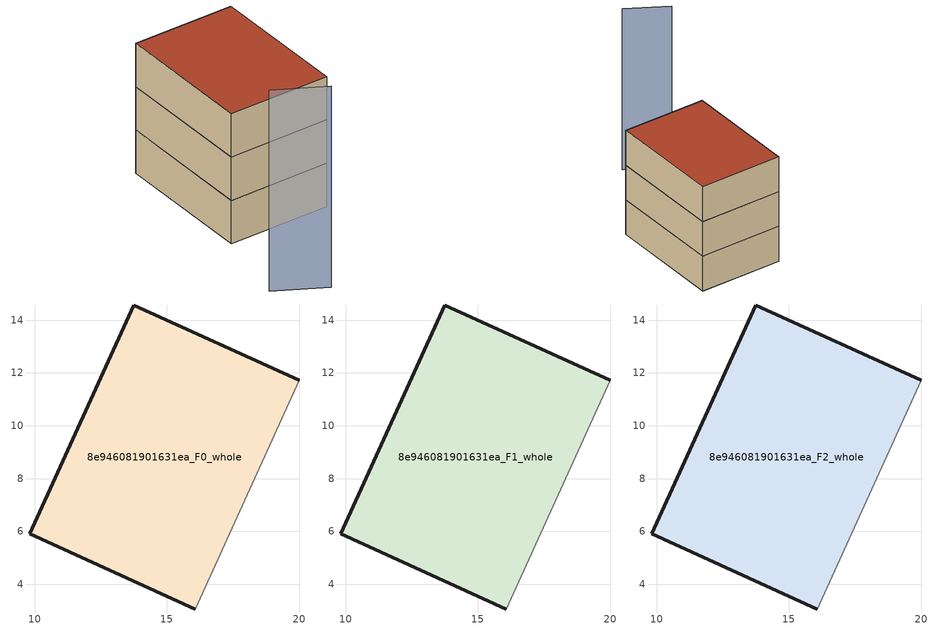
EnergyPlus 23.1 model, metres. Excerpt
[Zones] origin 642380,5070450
8e946081901631ea_F0_whole
 floor ground (EU_floor_Construction): 16.08,3.06 20.01,11.72 13.73,14.57 9.81,5.91 z0
 wall outside (EU_wall_Construction): 16.08,3.06 9.81,5.91 13.73,14.57 20.01,11.72 z0:3
 wall adiabatic (EU_wall_Construction): 20.01,11.72 16.08,3.06 z0:3
8e946081901631ea_F1_whole
 floor to 8e946081901631ea_F0_whole (EU_floor_Construction): 16.08,3.06 20.01,11.72 13.73,14.57 9.8,5.91 z3
 wall outside (EU_wall_Construction): 16.08,3.06 9.81,5.91 13.73,14.57 20.01,11.72 z3:6
 wall adiabatic (EU_wall_Construction): 20.01,11.72 16.08,3.06 z3:6
8e946081901631ea_F2_whole
 floor to 8e946081901631ea_F1_whole (EU_floor_Construction): 16.08,3.06 20.01,11.72 13.73,14.57 9.8,5.91 z6
 wall outside (EU_wall_Construction): 16.08,3.06 9.81,5.91 13.73,14.57 20.01,11.72 z6:9
 wall adiabatic (EU_wall_Construction): 20.01,11.72 16.08,3.06 z6:9
 roof outside (EU_roof_Construction): 20.01,11.72 16.08,3.06 9.81,5.91 13.73,14.57 z9
shading: 6.43,1.45 8.55,-1.51 z0:13.9
[Building]
EU S2 Campaign: North Axis=0; Terrain=City; Solar Distribution=FullExterior
[Site:Location]
Lyon-Bron: Latitude=45.75; Longitude=5; Time Zone=1; Elevation=198
[SizingPeriod:WeatherFileDays]
AnnualSizingPeriod: Begin Month=1; Begin Day of Month=1; End Month=12; End Day of Month=31; Day of Week for Start Day=Monday; Use Weather File Daylight Saving Period=No; Use Weather File Rain and Snow Indicators=No
[MATERIAL]
EU_InternalMass_Material: Roughness=MediumRough; Thickness=0.1; Conductivity=1; Density=1800; Specific Heat=900; Thermal Absorptance=0.9; Solar Absorptance=0.7; Visible Absorptance=0.7
[MATERIAL:NOMASS] Roughness=MediumRough; Thermal Absorptance=0.9; Solar Absorptance=0.7; Visible Absorptance=0.7
Name | Thermal Resistance
EU_wall_NoMass | 0.87146
EU_roof_NoMass | 0.842276
EU_floor_NoMass | 0.496999
[CONSTRUCTION]
EU_wall_Construction: EU_wall_NoMass
EU_roof_Construction: EU_roof_NoMass
EU_floor_Construction: EU_floor_NoMass
EU_InternalMass_Construction: EU_InternalMass_Material
[ZONE] Type=1; Multiplier=1; Ceiling Height=autocalculate; Floor Area=autocalculate; Part of Total Floor Area=Yes
Name | Volume
8e946081901631ea_F0_whole | 196.644
8e946081901631ea_F1_whole; 8e946081901631ea_F2_whole | 196.643
[INTERNALMASS] Construction=EU_InternalMass_Construction; Surface Area=65.5479
Name | Zone or ZoneList
8e946081901631ea_F0_whole_EU_InternalMass | 8e946081901631ea_F0_whole
8e946081901631ea_F1_whole_EU_InternalMass | 8e946081901631ea_F1_whole
8e946081901631ea_F2_whole_EU_InternalMass | 8e946081901631ea_F2_whole
[OTHEREQUIPMENT] Fuel Type=Electricity; Design Level Calculation Method=Watts/Area; Power per Zone Floor Area=1; Fraction Latent=0; Fraction Radiant=0; Fraction Lost=0; Carbon Dioxide Generation Rate=0; EndUse Subcategory=EU_Step8_InternalGains
Name | Zone or ZoneList or Space or SpaceList | Schedule
EU_Step8_InternalGain_8e946081901631ea_F0_whole_f000 | 8e946081901631ea_F0_whole | EU_Step8_GainSchedule_8e946081901631ea_F0_whole_f000
EU_Step8_InternalGain_8e946081901631ea_F1_whole_f000 | 8e946081901631ea_F1_whole | EU_Step8_GainSchedule_8e946081901631ea_F1_whole_f000
EU_Step8_InternalGain_8e946081901631ea_F2_whole_f000 | 8e946081901631ea_F2_whole | EU_Step8_GainSchedule_8e946081901631ea_F2_whole_f000
[ZONEVENTILATION:DESIGNFLOWRATE] Schedule=EU_AlwaysOn; Design Flow Rate Calculation Method=AirChanges/Hour; Air Changes per Hour=0.425; Ventilation Type=Natural; Fan Pressure Rise=0; Fan Total Efficiency=1; Constant Term Coefficient=1; Temperature Term Coefficient=0; Velocity Term Coefficient=0; Velocity Squared Term Coefficient=0; Minimum Indoor Temperature=-100; Maximum Indoor Temperature=100; Delta Temperature=-100; Minimum Outdoor Temperature=-100; Maximum Outdoor Temperature=100; Maximum Wind Speed=40
Name | Zone or ZoneList or Space or SpaceList
EU_ConstantAir_8e946081901631ea_F0_whole | 8e946081901631ea_F0_whole
EU_ConstantAir_8e946081901631ea_F1_whole | 8e946081901631ea_F1_whole
EU_ConstantAir_8e946081901631ea_F2_whole | 8e946081901631ea_F2_whole
[HVACTEMPLATE:THERMOSTAT] Constant Heating Setpoint=20; Constant Cooling Setpoint=50
EU_HeatOnly_8e946081901631ea_F0_whole; EU_HeatOnly_8e946081901631ea_F1_whole; EU_HeatOnly_8e946081901631ea_F2_whole
[HVACTEMPLATE:ZONE:IDEALLOADSAIRSYSTEM] System Availability Schedule=EU_AlwaysOn; Maximum Heating Supply Air Temperature=50; Minimum Cooling Supply Air Temperature=13; Maximum Heating Supply Air Humidity Ratio=0.0156; Minimum Cooling Supply Air Humidity Ratio=0.0077; Heating Limit=NoLimit; Cooling Limit=NoLimit; Heating Availability Schedule=EU_AlwaysOn; Cooling Availability Schedule=EU_CoolingOff; Dehumidification Control Type=ConstantSensibleHeatRatio; Cooling Sensible Heat Ratio=0.7; Dehumidification Setpoint=60; Humidification Control Type=None; Humidification Setpoint=30; Outdoor Air Method=None; Outdoor Air Flow Rate per Person=0.00944; Outdoor Air Flow Rate per Zone Floor Area=0; Outdoor Air Flow Rate per Zone=0; Demand Controlled Ventilation Type=None; Outdoor Air Economizer Type=NoEconomizer; Heat Recovery Type=None; Sensible Heat Recovery Effectiveness=0.7; Latent Heat Recovery Effectiveness=0.65
Name | Template Thermostat
8e946081901631ea_F0_whole | EU_HeatOnly_8e946081901631ea_F0_whole
8e946081901631ea_F1_whole | EU_HeatOnly_8e946081901631ea_F1_whole
8e946081901631ea_F2_whole | EU_HeatOnly_8e946081901631ea_F2_whole
[SIZING:ZONE] Zone Cooling Design Supply Air Temperature Input Method=SupplyAirTemperature; Zone Cooling Design Supply Air Temperature=13; Zone Heating Design Supply Air Temperature Input Method=SupplyAirTemperature; Zone Heating Design Supply Air Temperature=50; Zone Cooling Design Supply Air Humidity Ratio=0.008; Zone Heating Design Supply Air Humidity Ratio=0.008; Cooling Design Air Flow Method=DesignDay; Cooling Design Air Flow Rate=0; Cooling Minimum Air Flow per Zone Floor Area=0.000762; Cooling Minimum Air Flow=0; Cooling Minimum Air Flow Fraction=0.2; Heating Design Air Flow Method=DesignDay; Heating Design Air Flow Rate=0; Heating Maximum Air Flow per Zone Floor Area=0.002032; Heating Maximum Air Flow=0.141576; Heating Maximum Air Flow Fraction=0.3; Account for Dedicated Outdoor Air System=No; Dedicated Outdoor Air System Control Strategy=NeutralSupplyAir; Dedicated Outdoor Air Low Setpoint Temperature for Design=autosize; Dedicated Outdoor Air High Setpoint Temperature for Design=autosize; Zone Load Sizing Method=Sensible Load Only No Latent Load; Zone Latent Cooling Design Supply Air Humidity Ratio Input Method=HumidityRatioDifference; Zone Cooling Design Supply Air Humidity Ratio Difference=0.005; Zone Latent Heating Design Supply Air Humidity Ratio Input Method=HumidityRatioDifference; Zone Humidification Design Supply Air Humidity Ratio Difference=0.005
8e946081901631ea_F0_whole; 8e946081901631ea_F1_whole; 8e946081901631ea_F2_whole
[SCHEDULE:CONSTANT]
Name | Hourly Value
EU_AlwaysOn | 1
EU_CoolingOff | 0
[SCHEDULE:FILE] Column Number=1; Rows to Skip at Top=0; Number of Hours of Data=8760; Column Separator=Comma; Interpolate to Timestep=No; Minutes per Item=60; Adjust Schedule for Daylight Savings=Yes
Name | File
EU_Step8_GainSchedule_8e946081901631ea_F0_whole_f000 | ../../schedules/8e946081901631ea/8e946081901631ea_F0_whole_f000_gain.csv
EU_Step8_GainSchedule_8e946081901631ea_F1_whole_f000 | ../../schedules/8e946081901631ea/8e946081901631ea_F1_whole_f000_gain.csv
EU_Step8_GainSchedule_8e946081901631ea_F2_whole_f000 | ../../schedules/8e946081901631ea/8e946081901631ea_F2_whole_f000_gain.csv
